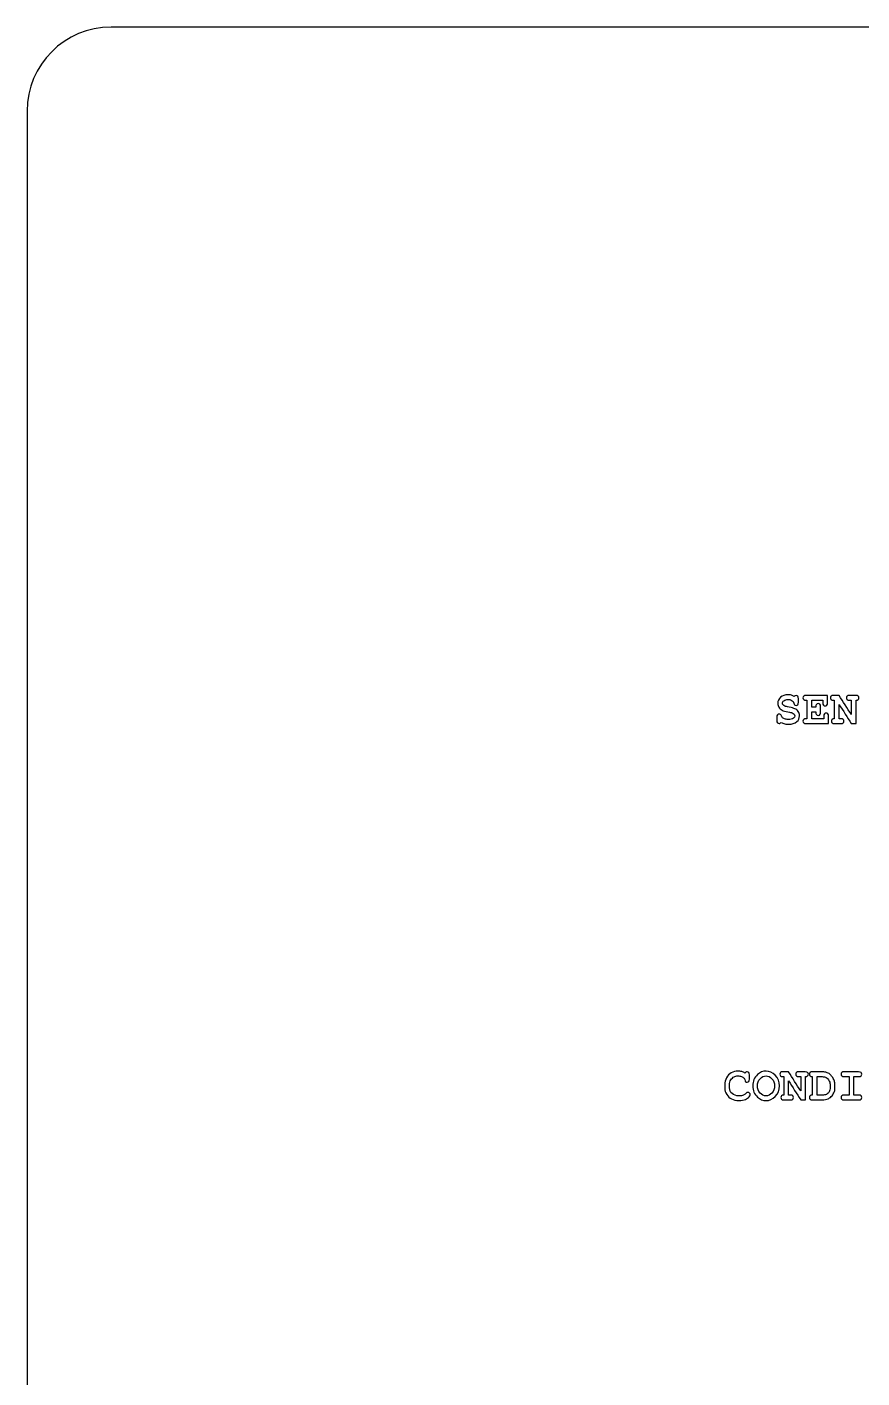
# Model space of a CAD drawing. Header units: millimetres. Extents: x 20 to 629, y 4 to 485.
# Drawn here: x 329 to 477.7, y 244.5 to 485 of the extents above; entities that cross this region are included whole.
import ezdxf

# ---------------------------------------------------------------- set-up
doc = ezdxf.new("R2010")
doc.units = ezdxf.units.MM
doc.header["$MEASUREMENT"] = 0
doc.layers.add('incisione', color=6, linetype='Continuous', true_color=0xff00ff)
doc.layers.add('taglio', color=178, linetype='Continuous', true_color=0x000000)

msp = doc.modelspace()

# ---------------------------------------------------------------- linework, layer by layer
at = {"layer": 'incisione'}
for points, knots in [([(463.3, 361.21), (463.23, 361.13), (463.17, 361.07), (463.12, 361.05), (463.07, 361.02), (463.02, 361.01), (462.95, 361.01), (462.82, 361.01), (462.72, 361.05), (462.64, 361.14), (462.56, 361.22), (462.52, 361.37), (462.52, 361.57), (462.52, 361.76), (462.52, 361.95), (462.52, 362.14), (462.52, 362.34), (462.56, 362.49), (462.64, 362.57), (462.72, 362.66), (462.82, 362.7), (462.95, 362.7), (463.05, 362.7), (463.14, 362.68), (463.2, 362.63), (463.27, 362.57), (463.32, 362.49), (463.36, 362.36), (463.39, 362.24), (463.43, 362.16), (463.47, 362.11), (463.55, 362.03), (463.69, 361.94), (463.89, 361.85), (464.1, 361.77), (464.32, 361.72), (464.56, 361.72), (464.94, 361.72), (465.25, 361.81), (465.49, 361.99), (465.64, 362.09), (465.72, 362.23), (465.72, 362.38), (465.72, 362.49), (465.68, 362.58), (465.61, 362.68), (465.54, 362.77), (465.41, 362.85), (465.25, 362.91), (465.14, 362.95), (464.89, 363), (464.51, 363.08), (464.05, 363.16), (463.7, 363.26), (463.46, 363.38), (463.22, 363.51), (463.04, 363.68), (462.9, 363.9), (462.76, 364.12), (462.69, 364.35), (462.69, 364.61), (462.69, 365.01), (462.86, 365.37), (463.2, 365.67), (463.54, 365.98), (463.98, 366.13), (464.52, 366.13), (464.74, 366.13), (464.94, 366.1), (465.12, 366.06), (465.31, 366.01), (465.48, 365.93), (465.63, 365.83), (465.74, 365.94), (465.85, 366), (465.96, 366), (466.08, 366), (466.19, 365.95), (466.26, 365.87), (466.34, 365.78), (466.38, 365.64), (466.38, 365.43), (466.38, 365.22), (466.38, 365.01), (466.38, 364.8), (466.38, 364.6), (466.34, 364.45), (466.26, 364.36), (466.19, 364.28), (466.08, 364.23), (465.96, 364.23), (465.86, 364.23), (465.77, 364.27), (465.69, 364.33), (465.63, 364.38), (465.58, 364.47), (465.55, 364.61), (465.52, 364.75), (465.48, 364.85), (465.44, 364.91), (465.36, 365.02), (465.24, 365.1), (465.08, 365.17), (464.92, 365.25), (464.73, 365.28), (464.52, 365.28), (464.22, 365.28), (463.98, 365.21), (463.8, 365.07), (463.62, 364.93), (463.53, 364.78), (463.53, 364.63), (463.53, 364.52), (463.57, 364.42), (463.64, 364.32), (463.72, 364.23), (463.82, 364.15), (463.96, 364.09), (464.06, 364.06), (464.32, 363.99), (464.75, 363.91), (465.19, 363.82), (465.52, 363.73), (465.75, 363.63), (465.98, 363.53), (466.18, 363.37), (466.33, 363.15), (466.49, 362.93), (466.56, 362.67), (466.56, 362.37), (466.56, 361.96), (466.42, 361.62), (466.12, 361.37), (465.73, 361.04), (465.23, 360.88), (464.63, 360.88), (464.39, 360.88), (464.17, 360.9), (463.95, 360.96), (463.72, 361.02), (463.51, 361.1), (463.3, 361.21)], [0, 0, 0, 0, 1, 1, 1, 2, 2, 2, 3, 3, 3, 4, 4, 4, 5, 5, 5, 6, 6, 6, 7, 7, 7, 8, 8, 8, 9, 9, 9, 10, 10, 10, 11, 11, 11, 12, 12, 12, 13, 13, 13, 14, 14, 14, 15, 15, 15, 16, 16, 16, 17, 17, 17, 18, 18, 18, 19, 19, 19, 20, 20, 20, 21, 21, 21, 22, 22, 22, 23, 23, 23, 24, 24, 24, 25, 25, 25, 26, 26, 26, 27, 27, 27, 28, 28, 28, 29, 29, 29, 30, 30, 30, 31, 31, 31, 32, 32, 32, 33, 33, 33, 34, 34, 34, 35, 35, 35, 36, 36, 36, 37, 37, 37, 38, 38, 38, 39, 39, 39, 40, 40, 40, 41, 41, 41, 42, 42, 42, 43, 43, 43, 44, 44, 44, 45, 45, 45, 46, 46, 46, 47, 47, 47, 47]), ([(468.74, 363.09), (468.74, 362.67), (468.74, 362.26), (468.74, 361.85), (469.46, 361.85), (470.18, 361.85), (470.89, 361.85), (470.89, 362), (470.89, 362.15), (470.89, 362.3), (470.89, 362.51), (470.93, 362.65), (471.01, 362.74), (471.09, 362.83), (471.19, 362.87), (471.32, 362.87), (471.44, 362.87), (471.54, 362.83), (471.62, 362.74), (471.7, 362.65), (471.74, 362.51), (471.74, 362.3), (471.74, 361.87), (471.74, 361.43), (471.74, 361), (470.41, 361), (469.09, 361), (467.76, 361), (467.56, 361), (467.41, 361.04), (467.32, 361.12), (467.24, 361.2), (467.19, 361.3), (467.19, 361.42), (467.19, 361.55), (467.24, 361.65), (467.33, 361.73), (467.41, 361.81), (467.56, 361.85), (467.76, 361.85), (467.8, 361.85), (467.85, 361.85), (467.89, 361.85), (467.89, 362.95), (467.89, 364.05), (467.89, 365.15), (467.85, 365.15), (467.8, 365.15), (467.76, 365.15), (467.56, 365.15), (467.41, 365.19), (467.32, 365.27), (467.24, 365.35), (467.19, 365.45), (467.19, 365.58), (467.19, 365.71), (467.24, 365.81), (467.32, 365.89), (467.41, 365.96), (467.56, 366), (467.76, 366), (469.02, 366), (470.29, 366), (471.55, 366), (471.55, 365.57), (471.55, 365.14), (471.55, 364.71), (471.55, 364.51), (471.52, 364.37), (471.44, 364.28), (471.36, 364.2), (471.26, 364.15), (471.13, 364.15), (471.01, 364.15), (470.9, 364.19), (470.83, 364.28), (470.75, 364.36), (470.71, 364.51), (470.71, 364.71), (470.71, 364.86), (470.71, 365.01), (470.71, 365.15), (470.05, 365.15), (469.39, 365.15), (468.74, 365.15), (468.74, 364.75), (468.74, 364.34), (468.74, 363.93), (468.98, 363.93), (469.23, 363.93), (469.48, 363.93), (469.48, 364.15), (469.5, 364.29), (469.54, 364.36), (469.63, 364.49), (469.75, 364.56), (469.9, 364.56), (470.03, 364.56), (470.13, 364.52), (470.21, 364.43), (470.29, 364.34), (470.33, 364.2), (470.33, 364), (470.33, 363.67), (470.33, 363.35), (470.33, 363.02), (470.33, 362.84), (470.3, 362.71), (470.26, 362.65), (470.17, 362.52), (470.05, 362.46), (469.9, 362.46), (469.75, 362.46), (469.63, 362.52), (469.54, 362.66), (469.5, 362.72), (469.48, 362.86), (469.48, 363.09), (469.23, 363.09), (468.98, 363.09), (468.74, 363.09)], [0, 0, 0, 0, 1, 1, 1, 2, 2, 2, 3, 3, 3, 4, 4, 4, 5, 5, 5, 6, 6, 6, 7, 7, 7, 8, 8, 8, 9, 9, 9, 10, 10, 10, 11, 11, 11, 12, 12, 12, 13, 13, 13, 14, 14, 14, 15, 15, 15, 16, 16, 16, 17, 17, 17, 18, 18, 18, 19, 19, 19, 20, 20, 20, 21, 21, 21, 22, 22, 22, 23, 23, 23, 24, 24, 24, 25, 25, 25, 26, 26, 26, 27, 27, 27, 28, 28, 28, 29, 29, 29, 30, 30, 30, 31, 31, 31, 32, 32, 32, 33, 33, 33, 34, 34, 34, 35, 35, 35, 36, 36, 36, 37, 37, 37, 38, 38, 38, 39, 39, 39, 40, 40, 40, 40]), ([(473.62, 364.4), (473.62, 363.55), (473.62, 362.7), (473.62, 361.85), (473.72, 361.85), (473.82, 361.85), (473.92, 361.85), (474.13, 361.85), (474.27, 361.81), (474.36, 361.73), (474.44, 361.65), (474.49, 361.55), (474.49, 361.42), (474.49, 361.3), (474.44, 361.2), (474.36, 361.12), (474.27, 361.04), (474.13, 361), (473.92, 361), (473.55, 361), (473.18, 361), (472.81, 361), (472.61, 361), (472.46, 361.04), (472.38, 361.12), (472.29, 361.2), (472.25, 361.3), (472.25, 361.42), (472.25, 361.55), (472.29, 361.65), (472.38, 361.73), (472.46, 361.81), (472.59, 361.85), (472.77, 361.85), (472.77, 362.95), (472.77, 364.05), (472.77, 365.15), (472.73, 365.15), (472.68, 365.15), (472.64, 365.15), (472.44, 365.15), (472.29, 365.19), (472.2, 365.27), (472.12, 365.35), (472.07, 365.45), (472.07, 365.58), (472.07, 365.71), (472.12, 365.81), (472.2, 365.89), (472.29, 365.96), (472.44, 366), (472.64, 366), (472.97, 366), (473.29, 366), (473.62, 366), (474.34, 364.87), (475.06, 363.74), (475.78, 362.61), (475.78, 363.46), (475.78, 364.31), (475.78, 365.15), (475.68, 365.15), (475.58, 365.15), (475.47, 365.15), (475.27, 365.15), (475.13, 365.19), (475.04, 365.27), (474.95, 365.35), (474.91, 365.45), (474.91, 365.58), (474.91, 365.71), (474.95, 365.81), (475.04, 365.89), (475.13, 365.96), (475.27, 366), (475.47, 366), (475.84, 366), (476.21, 366), (476.58, 366), (476.79, 366), (476.93, 365.96), (477.02, 365.88), (477.11, 365.81), (477.15, 365.71), (477.15, 365.58), (477.15, 365.46), (477.11, 365.35), (477.02, 365.27), (476.94, 365.19), (476.8, 365.15), (476.63, 365.15), (476.63, 363.77), (476.63, 362.38), (476.63, 361), (476.35, 361), (476.07, 361), (475.79, 361), (475.07, 362.13), (474.34, 363.27), (473.62, 364.4)], [0, 0, 0, 0, 1, 1, 1, 2, 2, 2, 3, 3, 3, 4, 4, 4, 5, 5, 5, 6, 6, 6, 7, 7, 7, 8, 8, 8, 9, 9, 9, 10, 10, 10, 11, 11, 11, 12, 12, 12, 13, 13, 13, 14, 14, 14, 15, 15, 15, 16, 16, 16, 17, 17, 17, 18, 18, 18, 19, 19, 19, 20, 20, 20, 21, 21, 21, 22, 22, 22, 23, 23, 23, 24, 24, 24, 25, 25, 25, 26, 26, 26, 27, 27, 27, 28, 28, 28, 29, 29, 29, 30, 30, 30, 31, 31, 31, 32, 32, 32, 33, 33, 33, 33]), ([(456.86, 298.79), (456.91, 298.86), (456.97, 298.91), (457.03, 298.95), (457.09, 298.98), (457.16, 299), (457.23, 299), (457.36, 299), (457.46, 298.96), (457.54, 298.87), (457.61, 298.79), (457.65, 298.64), (457.65, 298.44), (457.65, 298.2), (457.65, 297.96), (457.65, 297.72), (457.65, 297.52), (457.61, 297.37), (457.54, 297.29), (457.46, 297.2), (457.36, 297.16), (457.23, 297.16), (457.12, 297.16), (457.03, 297.19), (456.96, 297.25), (456.89, 297.31), (456.84, 297.43), (456.81, 297.61), (456.79, 297.72), (456.75, 297.81), (456.69, 297.87), (456.58, 298), (456.42, 298.1), (456.22, 298.17), (456.02, 298.25), (455.81, 298.28), (455.61, 298.28), (455.36, 298.28), (455.13, 298.23), (454.91, 298.12), (454.7, 298.01), (454.52, 297.83), (454.35, 297.58), (454.19, 297.33), (454.11, 297.04), (454.11, 296.7), (454.11, 296.52), (454.11, 296.33), (454.11, 296.15), (454.11, 295.74), (454.26, 295.4), (454.55, 295.13), (454.85, 294.86), (455.26, 294.72), (455.78, 294.72), (456.1, 294.72), (456.36, 294.76), (456.58, 294.85), (456.71, 294.9), (456.84, 295), (456.99, 295.14), (457.07, 295.23), (457.14, 295.29), (457.19, 295.31), (457.24, 295.34), (457.3, 295.35), (457.36, 295.35), (457.47, 295.35), (457.57, 295.31), (457.66, 295.23), (457.74, 295.14), (457.79, 295.04), (457.79, 294.92), (457.79, 294.81), (457.73, 294.68), (457.61, 294.55), (457.44, 294.36), (457.23, 294.21), (456.96, 294.1), (456.61, 293.95), (456.22, 293.88), (455.79, 293.88), (455.29, 293.88), (454.84, 293.98), (454.44, 294.19), (454.11, 294.35), (453.83, 294.61), (453.61, 294.97), (453.38, 295.32), (453.26, 295.71), (453.26, 296.13), (453.26, 296.32), (453.26, 296.52), (453.26, 296.71), (453.26, 297.15), (453.37, 297.56), (453.57, 297.94), (453.78, 298.32), (454.06, 298.61), (454.42, 298.82), (454.79, 299.02), (455.17, 299.13), (455.58, 299.13), (455.82, 299.13), (456.05, 299.1), (456.27, 299.04), (456.48, 298.99), (456.68, 298.9), (456.86, 298.79)], [0, 0, 0, 0, 1, 1, 1, 2, 2, 2, 3, 3, 3, 4, 4, 4, 5, 5, 5, 6, 6, 6, 7, 7, 7, 8, 8, 8, 9, 9, 9, 10, 10, 10, 11, 11, 11, 12, 12, 12, 13, 13, 13, 14, 14, 14, 15, 15, 15, 16, 16, 16, 17, 17, 17, 18, 18, 18, 19, 19, 19, 20, 20, 20, 21, 21, 21, 22, 22, 22, 23, 23, 23, 24, 24, 24, 25, 25, 25, 26, 26, 26, 27, 27, 27, 28, 28, 28, 29, 29, 29, 30, 30, 30, 31, 31, 31, 32, 32, 32, 33, 33, 33, 34, 34, 34, 35, 35, 35, 36, 36, 36, 36]), ([(462.98, 296.5), (462.98, 295.75), (462.74, 295.12), (462.26, 294.62), (461.79, 294.13), (461.23, 293.88), (460.61, 293.88), (460.04, 293.88), (459.53, 294.08), (459.08, 294.5), (458.52, 295.01), (458.24, 295.68), (458.24, 296.5), (458.24, 297.32), (458.52, 297.99), (459.08, 298.5), (459.53, 298.92), (460.04, 299.13), (460.61, 299.13), (461.23, 299.13), (461.79, 298.88), (462.26, 298.38), (462.74, 297.88), (462.98, 297.25), (462.98, 296.5)], [0, 0, 0, 0, 1, 1, 1, 2, 2, 2, 3, 3, 3, 4, 4, 4, 5, 5, 5, 6, 6, 6, 7, 7, 7, 8, 8, 8, 8]), ([(462.13, 296.5), (462.13, 297.01), (461.98, 297.44), (461.67, 297.78), (461.36, 298.11), (461, 298.28), (460.61, 298.28), (460.21, 298.28), (459.86, 298.11), (459.55, 297.77), (459.24, 297.44), (459.08, 297.01), (459.08, 296.5), (459.08, 295.99), (459.24, 295.56), (459.55, 295.23), (459.86, 294.89), (460.21, 294.72), (460.61, 294.72), (461, 294.72), (461.36, 294.89), (461.67, 295.23), (461.98, 295.56), (462.13, 295.99), (462.13, 296.5)], [0, 0, 0, 0, 1, 1, 1, 2, 2, 2, 3, 3, 3, 4, 4, 4, 5, 5, 5, 6, 6, 6, 7, 7, 7, 8, 8, 8, 8]), ([(464.62, 297.4), (464.62, 296.55), (464.62, 295.7), (464.62, 294.85), (464.72, 294.85), (464.82, 294.85), (464.92, 294.85), (465.13, 294.85), (465.27, 294.81), (465.36, 294.73), (465.44, 294.65), (465.49, 294.55), (465.49, 294.42), (465.49, 294.3), (465.44, 294.2), (465.36, 294.12), (465.27, 294.04), (465.13, 294), (464.92, 294), (464.55, 294), (464.18, 294), (463.81, 294), (463.61, 294), (463.46, 294.04), (463.38, 294.12), (463.29, 294.2), (463.25, 294.3), (463.25, 294.42), (463.25, 294.55), (463.29, 294.65), (463.38, 294.73), (463.46, 294.81), (463.59, 294.85), (463.77, 294.85), (463.77, 295.95), (463.77, 297.05), (463.77, 298.15), (463.73, 298.15), (463.68, 298.15), (463.64, 298.15), (463.44, 298.15), (463.29, 298.19), (463.2, 298.27), (463.12, 298.35), (463.07, 298.45), (463.07, 298.58), (463.07, 298.71), (463.12, 298.81), (463.2, 298.89), (463.29, 298.96), (463.44, 299), (463.64, 299), (463.97, 299), (464.29, 299), (464.62, 299), (465.34, 297.87), (466.06, 296.74), (466.78, 295.61), (466.78, 296.46), (466.78, 297.31), (466.78, 298.15), (466.68, 298.15), (466.58, 298.15), (466.47, 298.15), (466.27, 298.15), (466.13, 298.19), (466.04, 298.27), (465.95, 298.35), (465.91, 298.45), (465.91, 298.58), (465.91, 298.71), (465.95, 298.81), (466.04, 298.89), (466.13, 298.96), (466.27, 299), (466.47, 299), (466.84, 299), (467.21, 299), (467.58, 299), (467.79, 299), (467.93, 298.96), (468.02, 298.88), (468.11, 298.81), (468.15, 298.71), (468.15, 298.58), (468.15, 298.46), (468.11, 298.35), (468.02, 298.27), (467.94, 298.19), (467.8, 298.15), (467.63, 298.15), (467.63, 296.77), (467.63, 295.38), (467.63, 294), (467.35, 294), (467.07, 294), (466.79, 294), (466.07, 295.13), (465.34, 296.27), (464.62, 297.4)], [0, 0, 0, 0, 1, 1, 1, 2, 2, 2, 3, 3, 3, 4, 4, 4, 5, 5, 5, 6, 6, 6, 7, 7, 7, 8, 8, 8, 9, 9, 9, 10, 10, 10, 11, 11, 11, 12, 12, 12, 13, 13, 13, 14, 14, 14, 15, 15, 15, 16, 16, 16, 17, 17, 17, 18, 18, 18, 19, 19, 19, 20, 20, 20, 21, 21, 21, 22, 22, 22, 23, 23, 23, 24, 24, 24, 25, 25, 25, 26, 26, 26, 27, 27, 27, 28, 28, 28, 29, 29, 29, 30, 30, 30, 31, 31, 31, 32, 32, 32, 33, 33, 33, 33]), ([(468.85, 294.85), (468.85, 295.95), (468.85, 297.05), (468.85, 298.15), (468.68, 298.16), (468.54, 298.2), (468.46, 298.28), (468.37, 298.35), (468.33, 298.46), (468.33, 298.58), (468.33, 298.71), (468.37, 298.81), (468.46, 298.89), (468.55, 298.96), (468.69, 299), (468.9, 299), (469.49, 299), (470.08, 299), (470.67, 299), (470.94, 299), (471.21, 298.95), (471.47, 298.85), (471.73, 298.75), (471.95, 298.62), (472.1, 298.46), (472.23, 298.34), (472.35, 298.18), (472.48, 297.97), (472.61, 297.77), (472.71, 297.56), (472.78, 297.36), (472.84, 297.15), (472.88, 296.91), (472.88, 296.61), (472.88, 296.48), (472.88, 296.34), (472.88, 296.21), (472.88, 295.85), (472.82, 295.53), (472.69, 295.26), (472.57, 294.98), (472.41, 294.75), (472.22, 294.58), (472.02, 294.4), (471.84, 294.28), (471.66, 294.19), (471.39, 294.06), (471.03, 294), (470.59, 294), (470.03, 294), (469.46, 294), (468.9, 294), (468.69, 294), (468.55, 294.04), (468.46, 294.12), (468.37, 294.2), (468.33, 294.3), (468.33, 294.42), (468.33, 294.55), (468.37, 294.65), (468.46, 294.73), (468.55, 294.81), (468.68, 294.85), (468.85, 294.85)], [0, 0, 0, 0, 1, 1, 1, 2, 2, 2, 3, 3, 3, 4, 4, 4, 5, 5, 5, 6, 6, 6, 7, 7, 7, 8, 8, 8, 9, 9, 9, 10, 10, 10, 11, 11, 11, 12, 12, 12, 13, 13, 13, 14, 14, 14, 15, 15, 15, 16, 16, 16, 17, 17, 17, 18, 18, 18, 19, 19, 19, 20, 20, 20, 21, 21, 21, 21]), ([(476.24, 298.15), (476.24, 297.05), (476.24, 295.95), (476.24, 294.85), (476.52, 294.85), (476.81, 294.85), (477.09, 294.85), (477.3, 294.85), (477.44, 294.81), (477.53, 294.73), (477.61, 294.65), (477.66, 294.55), (477.66, 294.42), (477.66, 294.3), (477.61, 294.2), (477.53, 294.12), (477.44, 294.04), (477.3, 294), (477.09, 294), (476.24, 294), (475.39, 294), (474.54, 294), (474.34, 294), (474.19, 294.04), (474.1, 294.12), (474.02, 294.2), (473.97, 294.3), (473.97, 294.42), (473.97, 294.55), (474.02, 294.65), (474.1, 294.73), (474.19, 294.81), (474.34, 294.85), (474.54, 294.85), (474.82, 294.85), (475.11, 294.85), (475.39, 294.85), (475.39, 295.95), (475.39, 297.05), (475.39, 298.15), (475.11, 298.15), (474.82, 298.15), (474.54, 298.15), (474.34, 298.15), (474.19, 298.19), (474.1, 298.27), (474.02, 298.35), (473.97, 298.45), (473.97, 298.58), (473.97, 298.71), (474.02, 298.81), (474.1, 298.89), (474.19, 298.96), (474.34, 299), (474.54, 299), (475.39, 299), (476.24, 299), (477.09, 299), (477.3, 299), (477.44, 298.96), (477.53, 298.88), (477.61, 298.81), (477.66, 298.71), (477.66, 298.58), (477.66, 298.45), (477.61, 298.35), (477.53, 298.27), (477.44, 298.19), (477.3, 298.15), (477.09, 298.15), (476.81, 298.15), (476.52, 298.15), (476.24, 298.15)], [0, 0, 0, 0, 1, 1, 1, 2, 2, 2, 3, 3, 3, 4, 4, 4, 5, 5, 5, 6, 6, 6, 7, 7, 7, 8, 8, 8, 9, 9, 9, 10, 10, 10, 11, 11, 11, 12, 12, 12, 13, 13, 13, 14, 14, 14, 15, 15, 15, 16, 16, 16, 17, 17, 17, 18, 18, 18, 19, 19, 19, 20, 20, 20, 21, 21, 21, 22, 22, 22, 23, 23, 23, 24, 24, 24, 24]), ([(469.7, 294.85), (470, 294.85), (470.3, 294.85), (470.6, 294.85), (470.93, 294.85), (471.19, 294.89), (471.36, 294.99), (471.58, 295.12), (471.75, 295.28), (471.86, 295.47), (471.97, 295.67), (472.03, 295.92), (472.03, 296.23), (472.03, 296.37), (472.03, 296.5), (472.03, 296.63), (472.03, 296.9), (471.98, 297.13), (471.88, 297.33), (471.72, 297.65), (471.54, 297.86), (471.34, 297.98), (471.14, 298.1), (470.89, 298.15), (470.59, 298.15), (470.29, 298.15), (470, 298.15), (469.7, 298.15), (469.7, 297.05), (469.7, 295.95), (469.7, 294.85)], [0, 0, 0, 0, 1, 1, 1, 2, 2, 2, 3, 3, 3, 4, 4, 4, 5, 5, 5, 6, 6, 6, 7, 7, 7, 8, 8, 8, 9, 9, 9, 10, 10, 10, 10])]:
    msp.add_open_spline(points, degree=3, knots=knots, dxfattribs=at)
at = {"layer": 'taglio'}
for p, q in [((614, 485), (344, 485)), ((329, 470), (329, 19))]:
    msp.add_line(p, q, dxfattribs=at)
msp.add_arc((344, 470), 15, 90, 180, dxfattribs=at)

doc.saveas('drawing.dxf')
